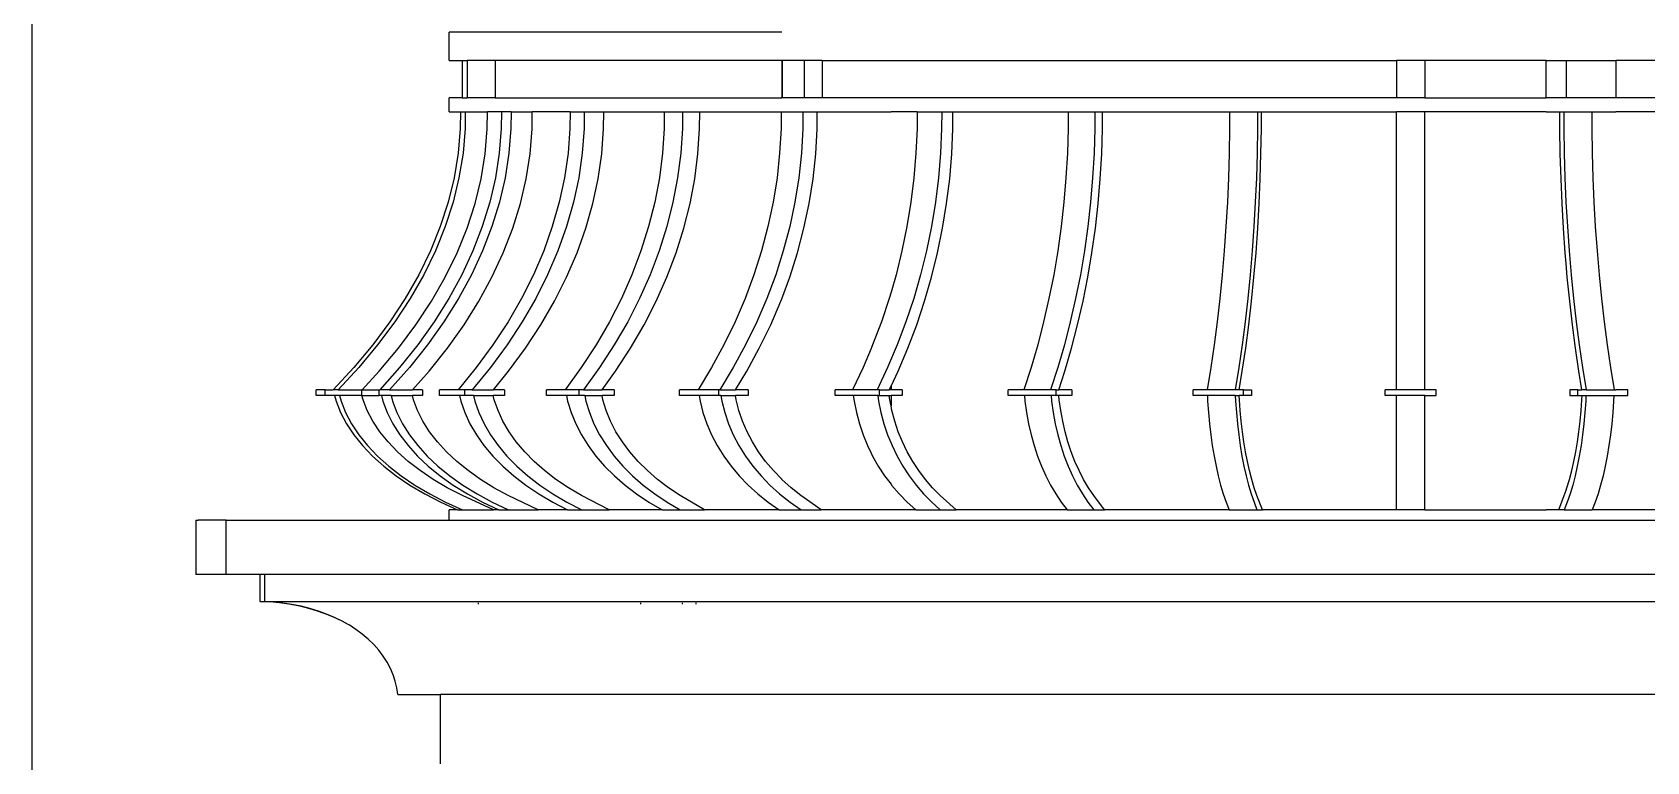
# Model space of a CAD drawing. Header units: inches. Extents: x -343 to 13887, y -13069 to -746.
# Drawn here: x 3205 to 3297.9, y -9133.1 to -9091.1 of the extents above; entities that cross this region are included whole.
import ezdxf

# ---------------------------------------------------------------- set-up
doc = ezdxf.new("R2010")
doc.units = ezdxf.units.IN
doc.header["$LTSCALE"] = 17
doc.header["$MEASUREMENT"] = 0
doc.layers.add('OUTLINE', color=1, linetype='Continuous', lineweight=25)

# ---------------------------------------------------------------- blocks, each defined once
blk = doc.blocks.new('fdfdgfddf')
for p, q in [((-3201.929, -2794.541), (-3201.929, -2792.916)), ((-3182.79, -2792.916), (-3201.929, -2792.916)), ((-3201.929, -2794.541), (-3201.177, -2794.541)), ((-3201.177, -2794.541), (-3201.177, -2796.684)), ((-3201.177, -2794.541), (-3200.894, -2794.541)), ((-3200.894, -2794.541), (-3200.894, -2796.684)), ((-3199.286, -2794.541), (-3200.894, -2794.541)), ((-3199.286, -2794.541), (-3199.286, -2796.684)), ((-3182.79, -2794.541), (-3199.286, -2794.541)), ((-3182.79, -2794.541), (-3182.79, -2796.684)), ((-3182.79, -2794.541), (-3182.755, -2794.541)), ((-3182.755, -2794.541), (-3182.755, -2796.684)), ((-3181.504, -2794.541), (-3182.755, -2794.541)), ((-3181.504, -2794.541), (-3181.504, -2796.684)), ((-3180.455, -2794.541), (-3181.504, -2794.541)), ((-3180.455, -2794.541), (-3180.455, -2796.684)), ((-3180.455, -2794.541), (-3177.643, -2794.541)), ((-3177.643, -2794.541), (-3176.5, -2794.541)), ((-3176.5, -2794.541), (-3147.413, -2794.541)), ((-3147.413, -2794.541), (-3147.413, -2796.684)), ((-3145.781, -2794.541), (-3147.413, -2794.541)), ((-3145.781, -2794.541), (-3145.781, -2796.684)), ((-3138.789, -2794.541), (-3145.781, -2794.541)), ((-3138.789, -2796.684), (-3138.789, -2794.541)), ((-3138.789, -2794.541), (-3137.646, -2794.541)), ((-3137.646, -2794.541), (-3137.646, -2796.684)), ((-3137.646, -2794.541), (-3134.79, -2794.541)), ((-3134.79, -2794.541), (-3134.79, -2796.684)), ((-3131.933, -2794.541), (-3134.79, -2794.541)), ((-3201.929, -2797.496), (-3201.929, -2796.684)), ((-3201.177, -2796.684), (-3201.929, -2796.684)), ((-3201.177, -2796.684), (-3200.894, -2796.684)), ((-3199.286, -2796.684), (-3200.894, -2796.684)), ((-3199.286, -2796.684), (-3182.79, -2796.684)), ((-3182.755, -2796.684), (-3182.79, -2796.684)), ((-3181.504, -2796.684), (-3182.755, -2796.684)), ((-3180.455, -2796.684), (-3181.504, -2796.684)), ((-3177.643, -2796.684), (-3180.455, -2796.684)), ((-3176.5, -2796.684), (-3177.643, -2796.684)), ((-3147.413, -2796.684), (-3176.5, -2796.684)), ((-3145.781, -2796.684), (-3147.413, -2796.684)), ((-3145.781, -2796.684), (-3138.789, -2796.684)), ((-3137.646, -2796.684), (-3138.789, -2796.684)), ((-3134.79, -2796.684), (-3137.646, -2796.684)), ((-3131.933, -2796.684), (-3134.79, -2796.684)), ((-3201.929, -2797.496), (-3201.284, -2797.496)), ((-3201.284, -2797.496), (-3201.292, -2798.455)), ((-3201.284, -2797.496), (-3201.001, -2797.496)), ((-3201.001, -2797.496), (-3201.008, -2798.455)), ((-3201.001, -2797.496), (-3199.724, -2797.496)), ((-3199.732, -2798.467), (-3199.724, -2797.496)), ((-3198.923, -2797.496), (-3199.724, -2797.496)), ((-3198.923, -2797.496), (-3198.93, -2798.455)), ((-3198.365, -2797.496), (-3198.923, -2797.496)), ((-3198.365, -2797.496), (-3198.372, -2798.455)), ((-3198.365, -2797.496), (-3197.147, -2797.496)), ((-3197.154, -2798.467), (-3197.147, -2797.496)), ((-3194.972, -2797.496), (-3197.147, -2797.496)), ((-3194.972, -2797.496), (-3194.978, -2798.455)), ((-3194.972, -2797.496), (-3194.156, -2797.496)), ((-3194.156, -2797.496), (-3194.162, -2798.455)), ((-3194.156, -2797.496), (-3193.033, -2797.496)), ((-3193.04, -2798.467), (-3193.033, -2797.496)), ((-3193.033, -2797.496), (-3189.551, -2797.496)), ((-3189.551, -2797.496), (-3189.556, -2798.455)), ((-3189.551, -2797.496), (-3188.501, -2797.496)), ((-3188.501, -2797.496), (-3188.507, -2798.455)), ((-3188.501, -2797.496), (-3187.508, -2797.496)), ((-3187.514, -2798.467), (-3187.508, -2797.496)), ((-3187.508, -2797.496), (-3182.824, -2797.496)), ((-3182.824, -2797.496), (-3182.829, -2798.455)), ((-3182.824, -2797.496), (-3181.574, -2797.496)), ((-3181.574, -2797.496), (-3181.579, -2798.455)), ((-3181.574, -2797.496), (-3180.741, -2797.496)), ((-3180.746, -2798.467), (-3180.741, -2797.496)), ((-3180.741, -2797.496), (-3180.5, -2797.496)), ((-3180.5, -2797.496), (-3177.643, -2797.496)), ((-3177.643, -2797.496), (-3176.5, -2797.496)), ((-3174.997, -2797.496), (-3176.5, -2797.496)), ((-3174.997, -2797.496), (-3175.001, -2798.455)), ((-3174.997, -2797.496), (-3173.584, -2797.496)), ((-3173.584, -2797.496), (-3173.587, -2798.455)), ((-3173.584, -2797.496), (-3172.936, -2797.496)), ((-3172.939, -2798.467), (-3172.936, -2797.496)), ((-3172.936, -2797.496), (-3166.308, -2797.496)), ((-3166.308, -2797.496), (-3166.31, -2798.455)), ((-3166.308, -2797.496), (-3164.774, -2797.496)), ((-3164.774, -2797.496), (-3164.776, -2798.455)), ((-3164.774, -2797.496), (-3164.33, -2797.496)), ((-3164.333, -2798.467), (-3164.33, -2797.496)), ((-3164.33, -2797.496), (-3157.019, -2797.496)), ((-3157.019, -2797.496), (-3157.02, -2798.455)), ((-3157.019, -2797.496), (-3155.411, -2797.496)), ((-3155.411, -2797.496), (-3155.412, -2798.455)), ((-3155.411, -2797.496), (-3155.186, -2797.496)), ((-3155.187, -2798.467), (-3155.186, -2797.496)), ((-3155.186, -2797.496), (-3147.413, -2797.496)), ((-3147.413, -2813.489), (-3147.413, -2797.496)), ((-3145.781, -2797.496), (-3147.413, -2797.496)), ((-3145.781, -2813.489), (-3145.781, -2797.496)), ((-3138.789, -2797.496), (-3145.781, -2797.496)), ((-3138.789, -2797.496), (-3138.008, -2797.496)), ((-3138.007, -2798.467), (-3138.008, -2797.496)), ((-3138.008, -2797.496), (-3137.783, -2797.496)), ((-3137.783, -2797.496), (-3137.782, -2798.455)), ((-3137.783, -2797.496), (-3136.175, -2797.496)), ((-3136.175, -2797.496), (-3136.174, -2798.455)), ((-3136.175, -2797.496), (-3134.79, -2797.496)), ((-3131.933, -2797.496), (-3134.79, -2797.496)), ((-3201.292, -2798.455), (-3201.414, -2799.874)), ((-3201.008, -2798.455), (-3201.13, -2799.874)), ((-3199.856, -2799.907), (-3199.732, -2798.467)), ((-3198.93, -2798.455), (-3199.046, -2799.874)), ((-3198.372, -2798.455), (-3198.488, -2799.874)), ((-3197.272, -2799.907), (-3197.154, -2798.467)), ((-3194.978, -2798.455), (-3195.086, -2799.874)), ((-3194.162, -2798.455), (-3194.269, -2799.874)), ((-3193.148, -2799.907), (-3193.04, -2798.467)), ((-3189.556, -2798.455), (-3189.651, -2799.874)), ((-3188.507, -2798.455), (-3188.602, -2799.874)), ((-3187.61, -2799.907), (-3187.514, -2798.467)), ((-3182.829, -2798.455), (-3182.909, -2799.874)), ((-3181.579, -2798.455), (-3181.658, -2799.874)), ((-3180.826, -2799.907), (-3180.746, -2798.467)), ((-3175.001, -2798.455), (-3175.063, -2799.874)), ((-3173.587, -2798.455), (-3173.649, -2799.874)), ((-3173.002, -2799.907), (-3172.939, -2798.467)), ((-3166.31, -2798.455), (-3166.352, -2799.874)), ((-3164.776, -2798.455), (-3164.818, -2799.874)), ((-3164.376, -2799.907), (-3164.333, -2798.467)), ((-3157.02, -2798.455), (-3157.041, -2799.874)), ((-3155.412, -2798.455), (-3155.434, -2799.874)), ((-3155.209, -2799.907), (-3155.187, -2798.467)), ((-3137.985, -2799.907), (-3138.007, -2798.467)), ((-3137.782, -2798.455), (-3137.76, -2799.874)), ((-3136.174, -2798.455), (-3136.152, -2799.874)), ((-3201.414, -2799.874), (-3201.647, -2801.29)), ((-3201.13, -2799.874), (-3201.363, -2801.29)), ((-3200.092, -2801.344), (-3199.856, -2799.907)), ((-3199.046, -2799.874), (-3199.269, -2801.29)), ((-3198.488, -2799.874), (-3198.71, -2801.29)), ((-3197.497, -2801.344), (-3197.272, -2799.907)), ((-3195.086, -2799.874), (-3195.29, -2801.29)), ((-3194.269, -2799.874), (-3194.474, -2801.29)), ((-3193.356, -2801.344), (-3193.148, -2799.907)), ((-3189.651, -2799.874), (-3189.832, -2801.29)), ((-3188.602, -2799.874), (-3188.783, -2801.29)), ((-3187.794, -2801.344), (-3187.61, -2799.907)), ((-3182.909, -2799.874), (-3183.061, -2801.29)), ((-3181.658, -2799.874), (-3181.81, -2801.29)), ((-3180.981, -2801.344), (-3180.826, -2799.907)), ((-3175.063, -2799.874), (-3175.181, -2801.29)), ((-3173.649, -2799.874), (-3173.768, -2801.29)), ((-3173.122, -2801.344), (-3173.002, -2799.907)), ((-3166.352, -2799.874), (-3166.433, -2801.29)), ((-3164.818, -2799.874), (-3164.899, -2801.29)), ((-3164.458, -2801.344), (-3164.376, -2799.907)), ((-3157.041, -2799.874), (-3157.083, -2801.29)), ((-3155.434, -2799.874), (-3155.475, -2801.29)), ((-3155.251, -2801.344), (-3155.209, -2799.907)), ((-3137.943, -2801.344), (-3137.985, -2799.907)), ((-3137.76, -2799.874), (-3137.719, -2801.29)), ((-3136.152, -2799.874), (-3136.111, -2801.29)), ((-3201.647, -2801.29), (-3201.99, -2802.7)), ((-3201.363, -2801.29), (-3201.707, -2802.7)), ((-3200.44, -2802.775), (-3200.092, -2801.344)), ((-3199.269, -2801.29), (-3199.596, -2802.7)), ((-3198.71, -2801.29), (-3199.038, -2802.7)), ((-3197.83, -2802.775), (-3197.497, -2801.344)), ((-3195.29, -2801.29), (-3195.592, -2802.7)), ((-3194.474, -2801.29), (-3194.776, -2802.7)), ((-3193.663, -2802.775), (-3193.356, -2801.344)), ((-3189.832, -2801.29), (-3190.1, -2802.7)), ((-3188.783, -2801.29), (-3189.05, -2802.7)), ((-3188.065, -2802.775), (-3187.794, -2801.344)), ((-3183.061, -2801.29), (-3183.285, -2802.7)), ((-3181.81, -2801.29), (-3182.034, -2802.7)), ((-3181.208, -2802.775), (-3180.981, -2801.344)), ((-3175.181, -2801.29), (-3175.356, -2802.7)), ((-3173.768, -2801.29), (-3173.942, -2802.7)), ((-3173.299, -2802.775), (-3173.122, -2801.344)), ((-3166.433, -2801.29), (-3166.553, -2802.7)), ((-3164.899, -2801.29), (-3165.019, -2802.7)), ((-3164.579, -2802.775), (-3164.458, -2801.344)), ((-3157.083, -2801.29), (-3157.143, -2802.7)), ((-3155.475, -2801.29), (-3155.535, -2802.7)), ((-3155.312, -2802.775), (-3155.251, -2801.344)), ((-3137.882, -2802.775), (-3137.943, -2801.344)), ((-3137.719, -2801.29), (-3137.658, -2802.7)), ((-3136.111, -2801.29), (-3136.051, -2802.7)), ((-3201.99, -2802.7), (-3202.443, -2804.102)), ((-3201.707, -2802.7), (-3202.16, -2804.102)), ((-3200.9, -2804.197), (-3200.44, -2802.775)), ((-3199.596, -2802.7), (-3200.029, -2804.102)), ((-3199.038, -2802.7), (-3199.471, -2804.102)), ((-3198.269, -2804.197), (-3197.83, -2802.775)), ((-3195.592, -2802.7), (-3195.991, -2804.102)), ((-3194.776, -2802.7), (-3195.175, -2804.102)), ((-3194.067, -2804.197), (-3193.663, -2802.775)), ((-3190.1, -2802.7), (-3190.452, -2804.102)), ((-3189.05, -2802.7), (-3189.403, -2804.102)), ((-3188.423, -2804.197), (-3188.065, -2802.775)), ((-3183.285, -2802.7), (-3183.581, -2804.102)), ((-3182.034, -2802.7), (-3182.33, -2804.102)), ((-3181.508, -2804.197), (-3181.208, -2802.775)), ((-3175.356, -2802.7), (-3175.586, -2804.102)), ((-3173.942, -2802.7), (-3174.172, -2804.102)), ((-3173.533, -2804.197), (-3173.299, -2802.775)), ((-3166.553, -2802.7), (-3166.71, -2804.102)), ((-3165.019, -2802.7), (-3165.176, -2804.102)), ((-3164.739, -2804.197), (-3164.579, -2802.775)), ((-3157.143, -2802.7), (-3157.223, -2804.102)), ((-3155.535, -2802.7), (-3155.615, -2804.102)), ((-3155.393, -2804.197), (-3155.312, -2802.775)), ((-3137.801, -2804.197), (-3137.882, -2802.775)), ((-3137.658, -2802.7), (-3137.579, -2804.102)), ((-3136.051, -2802.7), (-3135.971, -2804.102)), ((-3202.443, -2804.102), (-3203.006, -2805.493)), ((-3202.16, -2804.102), (-3202.723, -2805.493)), ((-3201.471, -2805.609), (-3200.9, -2804.197)), ((-3200.029, -2804.102), (-3200.566, -2805.493)), ((-3199.471, -2804.102), (-3200.008, -2805.493)), ((-3198.813, -2805.609), (-3198.269, -2804.197)), ((-3195.991, -2804.102), (-3196.486, -2805.493)), ((-3195.175, -2804.102), (-3195.67, -2805.493)), ((-3194.569, -2805.609), (-3194.067, -2804.197)), ((-3190.452, -2804.102), (-3190.89, -2805.493)), ((-3189.403, -2804.102), (-3189.841, -2805.493)), ((-3188.867, -2805.609), (-3188.423, -2804.197)), ((-3183.581, -2804.102), (-3183.948, -2805.493)), ((-3182.33, -2804.102), (-3182.698, -2805.493)), ((-3181.881, -2805.609), (-3181.508, -2804.197)), ((-3175.586, -2804.102), (-3175.872, -2805.493)), ((-3174.172, -2804.102), (-3174.458, -2805.493)), ((-3173.822, -2805.609), (-3173.533, -2804.197)), ((-3166.71, -2804.102), (-3166.905, -2805.493)), ((-3165.176, -2804.102), (-3165.371, -2805.493)), ((-3164.937, -2805.609), (-3164.739, -2804.197)), ((-3157.223, -2804.102), (-3157.322, -2805.493)), ((-3155.615, -2804.102), (-3155.715, -2805.493)), ((-3155.494, -2805.609), (-3155.393, -2804.197)), ((-3137.7, -2805.609), (-3137.801, -2804.197)), ((-3137.579, -2804.102), (-3137.479, -2805.493)), ((-3135.971, -2804.102), (-3135.872, -2805.493)), ((-3203.006, -2805.493), (-3203.677, -2806.872)), ((-3202.723, -2805.493), (-3203.394, -2806.872)), ((-3202.152, -2807.007), (-3201.471, -2805.609)), ((-3200.566, -2805.493), (-3201.206, -2806.872)), ((-3200.008, -2805.493), (-3200.648, -2806.872)), ((-3199.463, -2807.007), (-3198.813, -2805.609)), ((-3196.486, -2805.493), (-3197.076, -2806.872)), ((-3195.67, -2805.493), (-3196.26, -2806.872)), ((-3195.168, -2807.007), (-3194.569, -2805.609)), ((-3190.89, -2805.493), (-3191.412, -2806.872)), ((-3189.841, -2805.493), (-3190.362, -2806.872)), ((-3189.397, -2807.007), (-3188.867, -2805.609)), ((-3183.948, -2805.493), (-3184.386, -2806.872)), ((-3182.698, -2805.493), (-3183.136, -2806.872)), ((-3182.325, -2807.007), (-3181.881, -2805.609)), ((-3175.872, -2805.493), (-3176.212, -2806.872)), ((-3174.458, -2805.493), (-3174.798, -2806.872)), ((-3174.168, -2807.007), (-3173.822, -2805.609)), ((-3166.905, -2805.493), (-3167.138, -2806.872)), ((-3165.371, -2805.493), (-3165.604, -2806.872)), ((-3165.173, -2807.007), (-3164.937, -2805.609)), ((-3157.322, -2805.493), (-3157.441, -2806.872)), ((-3155.715, -2805.493), (-3155.833, -2806.872)), ((-3155.614, -2807.007), (-3155.494, -2805.609)), ((-3137.646, -2806.232), (-3137.7, -2805.609)), ((-3137.479, -2805.493), (-3137.361, -2806.872)), ((-3135.872, -2805.493), (-3135.753, -2806.872)), ((-3137.58, -2807.007), (-3137.646, -2806.232)), ((-3203.677, -2806.872), (-3204.455, -2808.235)), ((-3203.394, -2806.872), (-3204.172, -2808.235)), ((-3202.941, -2808.39), (-3202.152, -2807.007)), ((-3201.206, -2806.872), (-3201.948, -2808.235)), ((-3200.648, -2806.872), (-3201.39, -2808.235)), ((-3200.216, -2808.39), (-3199.463, -2807.007)), ((-3197.076, -2806.872), (-3197.76, -2808.235)), ((-3196.26, -2806.872), (-3196.944, -2808.235)), ((-3195.862, -2808.39), (-3195.168, -2807.007)), ((-3191.412, -2806.872), (-3192.017, -2808.235)), ((-3190.362, -2806.872), (-3190.968, -2808.235)), ((-3190.011, -2808.39), (-3189.397, -2807.007)), ((-3184.386, -2806.872), (-3184.894, -2808.235)), ((-3183.136, -2806.872), (-3183.643, -2808.235)), ((-3182.79, -2808.254), (-3182.325, -2807.007)), ((-3176.212, -2806.872), (-3176.5, -2807.867)), ((-3174.798, -2806.872), (-3175.193, -2808.235)), ((-3174.569, -2808.39), (-3174.168, -2807.007)), ((-3167.138, -2806.872), (-3167.409, -2808.235)), ((-3165.604, -2806.872), (-3165.875, -2808.235)), ((-3165.447, -2808.39), (-3165.173, -2807.007)), ((-3157.441, -2806.872), (-3157.578, -2808.235)), ((-3155.833, -2806.872), (-3155.97, -2808.235)), ((-3155.753, -2808.39), (-3155.614, -2807.007)), ((-3137.441, -2808.39), (-3137.58, -2807.007)), ((-3137.361, -2806.872), (-3137.224, -2808.235)), ((-3135.753, -2806.872), (-3135.616, -2808.235)), ((-3204.455, -2808.235), (-3205.339, -2809.581)), ((-3204.172, -2808.235), (-3205.056, -2809.581)), ((-3203.838, -2809.756), (-3202.941, -2808.39)), ((-3201.948, -2808.235), (-3202.792, -2809.581)), ((-3201.39, -2808.235), (-3202.234, -2809.581)), ((-3201.072, -2809.756), (-3200.216, -2808.39)), ((-3197.76, -2808.235), (-3198.537, -2809.581)), ((-3196.944, -2808.235), (-3197.721, -2809.581)), ((-3196.651, -2809.756), (-3195.862, -2808.39)), ((-3192.017, -2808.235), (-3192.705, -2809.581)), ((-3190.968, -2808.235), (-3191.655, -2809.581)), ((-3190.708, -2809.756), (-3190.011, -2808.39)), ((-3184.894, -2808.235), (-3185.471, -2809.581)), ((-3183.643, -2808.235), (-3184.22, -2809.581)), ((-3183.426, -2809.756), (-3182.84, -2808.39)), ((-3182.84, -2808.39), (-3182.79, -2808.254)), ((-3176.607, -2808.235), (-3177.056, -2809.581)), ((-3176.5, -2807.867), (-3176.607, -2808.235)), ((-3175.193, -2808.235), (-3175.642, -2809.581)), ((-3175.024, -2809.756), (-3174.569, -2808.39)), ((-3167.409, -2808.235), (-3167.716, -2809.581)), ((-3165.875, -2808.235), (-3166.182, -2809.581)), ((-3165.759, -2809.756), (-3165.447, -2808.39)), ((-3157.578, -2808.235), (-3157.734, -2809.581)), ((-3155.97, -2808.235), (-3156.126, -2809.581)), ((-3155.911, -2809.756), (-3155.753, -2808.39)), ((-3137.283, -2809.756), (-3137.441, -2808.39)), ((-3137.224, -2808.235), (-3137.068, -2809.581)), ((-3135.616, -2808.235), (-3135.46, -2809.581)), ((-3205.339, -2809.581), (-3206.328, -2810.907)), ((-3205.056, -2809.581), (-3206.044, -2810.907)), ((-3204.841, -2811.101), (-3203.838, -2809.756)), ((-3202.792, -2809.581), (-3203.735, -2810.907)), ((-3202.234, -2809.581), (-3203.177, -2810.907)), ((-3202.029, -2811.101), (-3201.072, -2809.756)), ((-3198.537, -2809.581), (-3199.407, -2810.907)), ((-3197.721, -2809.581), (-3198.591, -2810.907)), ((-3197.533, -2811.101), (-3196.651, -2809.756)), ((-3192.705, -2809.581), (-3193.474, -2810.907)), ((-3191.655, -2809.581), (-3192.424, -2810.907)), ((-3191.489, -2811.101), (-3190.708, -2809.756)), ((-3185.471, -2809.581), (-3186.116, -2810.907)), ((-3184.22, -2809.581), (-3184.866, -2810.907)), ((-3184.08, -2811.101), (-3183.426, -2809.756)), ((-3177.056, -2809.581), (-3177.558, -2810.907)), ((-3175.642, -2809.581), (-3176.144, -2810.907)), ((-3175.533, -2811.101), (-3175.024, -2809.756)), ((-3167.716, -2809.581), (-3168.059, -2810.907)), ((-3166.182, -2809.581), (-3166.525, -2810.907)), ((-3166.107, -2811.101), (-3165.759, -2809.756)), ((-3157.734, -2809.581), (-3157.908, -2810.907)), ((-3156.126, -2809.581), (-3156.3, -2810.907)), ((-3156.088, -2811.101), (-3155.911, -2809.756)), ((-3137.106, -2811.101), (-3137.283, -2809.756)), ((-3137.068, -2809.581), (-3136.894, -2810.907)), ((-3135.46, -2809.581), (-3135.286, -2810.907)), ((-3206.328, -2810.907), (-3207.419, -2812.212)), ((-3206.044, -2810.907), (-3207.136, -2812.212)), ((-3205.949, -2812.425), (-3204.841, -2811.101)), ((-3203.735, -2810.907), (-3204.777, -2812.212)), ((-3203.177, -2810.907), (-3204.219, -2812.212)), ((-3203.086, -2812.425), (-3202.029, -2811.101)), ((-3199.407, -2810.907), (-3200.367, -2812.212)), ((-3198.591, -2810.907), (-3199.55, -2812.212)), ((-3198.506, -2812.425), (-3197.533, -2811.101)), ((-3193.474, -2810.907), (-3194.323, -2812.212)), ((-3192.424, -2810.907), (-3193.273, -2812.212)), ((-3192.35, -2812.425), (-3191.489, -2811.101)), ((-3186.116, -2810.907), (-3186.829, -2812.212)), ((-3184.866, -2810.907), (-3185.578, -2812.212)), ((-3184.803, -2812.425), (-3184.08, -2811.101)), ((-3177.643, -2811.108), (-3178.112, -2812.212)), ((-3177.558, -2810.907), (-3177.643, -2811.108)), ((-3176.144, -2810.907), (-3176.698, -2812.212)), ((-3176.096, -2812.425), (-3175.533, -2811.101)), ((-3168.059, -2810.907), (-3168.438, -2812.212)), ((-3166.525, -2810.907), (-3166.904, -2812.212)), ((-3166.492, -2812.425), (-3166.107, -2811.101)), ((-3157.908, -2810.907), (-3158.1, -2812.212)), ((-3156.3, -2810.907), (-3156.493, -2812.212)), ((-3156.283, -2812.425), (-3156.088, -2811.101)), ((-3136.91, -2812.425), (-3137.106, -2811.101)), ((-3136.894, -2810.907), (-3136.701, -2812.212)), ((-3135.286, -2810.907), (-3135.094, -2812.212)), ((-3207.419, -2812.212), (-3208.608, -2813.489)), ((-3207.136, -2812.212), (-3208.325, -2813.489)), ((-3204.777, -2812.212), (-3205.911, -2813.489)), ((-3204.219, -2812.212), (-3205.353, -2813.489)), ((-3200.367, -2812.212), (-3201.412, -2813.489)), ((-3199.55, -2812.212), (-3200.596, -2813.489)), ((-3194.323, -2812.212), (-3195.248, -2813.489)), ((-3193.273, -2812.212), (-3194.198, -2813.489)), ((-3186.829, -2812.212), (-3187.605, -2813.489)), ((-3185.578, -2812.212), (-3186.354, -2813.489)), ((-3178.112, -2812.212), (-3178.716, -2813.489)), ((-3176.698, -2812.212), (-3177.302, -2813.489)), ((-3168.438, -2812.212), (-3168.851, -2813.489)), ((-3166.904, -2812.212), (-3167.317, -2813.489)), ((-3158.1, -2812.212), (-3158.31, -2813.489)), ((-3156.493, -2812.212), (-3156.702, -2813.489)), ((-3136.701, -2812.212), (-3136.492, -2813.489)), ((-3135.094, -2812.212), (-3134.884, -2813.489)), ((-3206.939, -2813.489), (-3205.949, -2812.425)), ((-3204.031, -2813.489), (-3203.086, -2812.425)), ((-3199.378, -2813.489), (-3198.506, -2812.425)), ((-3193.121, -2813.489), (-3192.35, -2812.425)), ((-3185.45, -2813.489), (-3184.803, -2812.425)), ((-3176.5, -2813.281), (-3176.096, -2812.425)), ((-3166.836, -2813.489), (-3166.492, -2812.425)), ((-3156.458, -2813.489), (-3156.283, -2812.425)), ((-3136.736, -2813.489), (-3136.91, -2812.425)), ((-3209.07, -2813.489), (-3209.58, -2813.489)), ((-3209.58, -2813.821), (-3209.58, -2813.489)), ((-3209.07, -2813.821), (-3209.58, -2813.821)), ((-3209.07, -2813.821), (-3209.07, -2813.489)), ((-3209.07, -2813.489), (-3208.608, -2813.489)), ((-3208.521, -2813.821), (-3209.07, -2813.821)), ((-3208.325, -2813.489), (-3208.608, -2813.489)), ((-3208.521, -2813.821), (-3208.433, -2814.152)), ((-3208.237, -2813.821), (-3208.521, -2813.821)), ((-3208.433, -2814.152), (-3208.175, -2814.808)), ((-3208.325, -2813.489), (-3206.954, -2813.489)), ((-3208.237, -2813.821), (-3208.149, -2814.152)), ((-3206.954, -2813.821), (-3208.237, -2813.821)), ((-3208.149, -2814.152), (-3207.891, -2814.808)), ((-3206.954, -2813.821), (-3206.954, -2813.489)), ((-3206.939, -2813.489), (-3206.954, -2813.489)), ((-3206.951, -2813.821), (-3206.954, -2813.821)), ((-3206.886, -2814.066), (-3206.951, -2813.821)), ((-3206.951, -2813.821), (-3205.949, -2813.821)), ((-3206.939, -2813.489), (-3205.949, -2813.489)), ((-3206.641, -2814.69), (-3206.886, -2814.066)), ((-3205.949, -2813.821), (-3205.949, -2813.489)), ((-3205.949, -2813.489), (-3205.911, -2813.489)), ((-3205.828, -2813.821), (-3205.949, -2813.821)), ((-3205.353, -2813.489), (-3205.911, -2813.489)), ((-3205.828, -2813.821), (-3205.744, -2814.152)), ((-3205.269, -2813.821), (-3205.828, -2813.821)), ((-3205.744, -2814.152), (-3205.498, -2814.808)), ((-3205.353, -2813.489), (-3204.031, -2813.489)), ((-3205.269, -2813.821), (-3205.186, -2814.152)), ((-3205.269, -2813.821), (-3204.042, -2813.821)), ((-3205.186, -2814.152), (-3204.939, -2814.808)), ((-3203.98, -2814.066), (-3204.042, -2813.821)), ((-3203.47, -2813.821), (-3204.042, -2813.821)), ((-3203.47, -2813.489), (-3204.031, -2813.489)), ((-3203.746, -2814.69), (-3203.98, -2814.066)), ((-3203.47, -2813.489), (-3203.47, -2813.821)), ((-3202.493, -2813.821), (-3202.493, -2813.489)), ((-3201.412, -2813.489), (-3202.493, -2813.489)), ((-3201.335, -2813.821), (-3202.493, -2813.821)), ((-3201.024, -2813.489), (-3201.412, -2813.489)), ((-3201.335, -2813.821), (-3201.258, -2814.152)), ((-3201.024, -2813.821), (-3201.335, -2813.821)), ((-3201.258, -2814.152), (-3201.031, -2814.808)), ((-3201.024, -2813.821), (-3201.024, -2813.489)), ((-3200.596, -2813.489), (-3201.024, -2813.489)), ((-3200.519, -2813.821), (-3201.024, -2813.821)), ((-3200.596, -2813.489), (-3199.378, -2813.489)), ((-3200.519, -2813.821), (-3200.442, -2814.152)), ((-3200.519, -2813.821), (-3199.388, -2813.821)), ((-3200.442, -2814.152), (-3200.215, -2814.808)), ((-3199.331, -2814.066), (-3199.388, -2813.821)), ((-3198.74, -2813.821), (-3199.388, -2813.821)), ((-3198.74, -2813.489), (-3199.378, -2813.489)), ((-3199.115, -2814.69), (-3199.331, -2814.066)), ((-3198.74, -2813.489), (-3198.74, -2813.821)), ((-3196.335, -2813.821), (-3196.335, -2813.489)), ((-3195.248, -2813.489), (-3196.335, -2813.489)), ((-3195.179, -2813.821), (-3196.335, -2813.821)), ((-3194.446, -2813.489), (-3195.248, -2813.489)), ((-3195.179, -2813.821), (-3195.111, -2814.152)), ((-3194.446, -2813.821), (-3195.179, -2813.821)), ((-3195.111, -2814.152), (-3194.91, -2814.808)), ((-3194.446, -2813.821), (-3194.446, -2813.489)), ((-3194.198, -2813.489), (-3194.446, -2813.489)), ((-3194.13, -2813.821), (-3194.446, -2813.821)), ((-3194.198, -2813.489), (-3193.121, -2813.489)), ((-3194.13, -2813.821), (-3194.062, -2814.152)), ((-3194.13, -2813.821), (-3193.13, -2813.821)), ((-3194.062, -2814.152), (-3193.861, -2814.808)), ((-3193.079, -2814.066), (-3193.13, -2813.821)), ((-3192.426, -2813.821), (-3193.13, -2813.821)), ((-3192.426, -2813.489), (-3193.121, -2813.489)), ((-3192.888, -2814.69), (-3193.079, -2814.066)), ((-3192.426, -2813.489), (-3192.426, -2813.821)), ((-3188.665, -2813.821), (-3188.665, -2813.489)), ((-3187.605, -2813.489), (-3188.665, -2813.489)), ((-3187.547, -2813.821), (-3188.665, -2813.821)), ((-3186.414, -2813.489), (-3187.605, -2813.489)), ((-3187.547, -2813.821), (-3187.49, -2814.152)), ((-3186.414, -2813.821), (-3187.547, -2813.821)), ((-3187.49, -2814.152), (-3187.322, -2814.808)), ((-3186.414, -2813.821), (-3186.414, -2813.489)), ((-3186.354, -2813.489), (-3186.414, -2813.489)), ((-3186.297, -2813.821), (-3186.414, -2813.821)), ((-3186.354, -2813.489), (-3185.45, -2813.489)), ((-3186.297, -2813.821), (-3186.24, -2814.152)), ((-3186.297, -2813.821), (-3185.458, -2813.821)), ((-3186.24, -2814.152), (-3186.071, -2814.808)), ((-3185.415, -2814.066), (-3185.458, -2813.821)), ((-3184.719, -2813.821), (-3185.458, -2813.821)), ((-3184.719, -2813.489), (-3185.45, -2813.489)), ((-3185.255, -2814.69), (-3185.415, -2814.066)), ((-3184.719, -2813.489), (-3184.719, -2813.821)), ((-3179.717, -2813.821), (-3179.717, -2813.489)), ((-3178.716, -2813.489), (-3179.717, -2813.489)), ((-3178.671, -2813.821), (-3179.717, -2813.821)), ((-3177.302, -2813.489), (-3178.716, -2813.489)), ((-3178.671, -2813.821), (-3178.627, -2814.152)), ((-3177.258, -2813.821), (-3178.671, -2813.821)), ((-3178.627, -2814.152), (-3178.496, -2814.808)), ((-3177.172, -2813.489), (-3177.302, -2813.489)), ((-3177.258, -2813.821), (-3177.213, -2814.152)), ((-3177.258, -2813.821), (-3177.172, -2813.821)), ((-3177.213, -2814.152), (-3177.082, -2814.808)), ((-3177.172, -2813.821), (-3177.172, -2813.489)), ((-3177.172, -2813.489), (-3176.599, -2813.489)), ((-3177.172, -2813.821), (-3176.605, -2813.821)), ((-3176.572, -2814.066), (-3176.605, -2813.821)), ((-3176.605, -2813.821), (-3176.5, -2813.821)), ((-3176.599, -2813.489), (-3176.5, -2813.281)), ((-3176.5, -2813.489), (-3176.599, -2813.489)), ((-3176.5, -2814.423), (-3176.572, -2814.066)), ((-3176.5, -2813.281), (-3176.5, -2813.489)), ((-3175.854, -2813.489), (-3176.5, -2813.489)), ((-3176.5, -2813.821), (-3176.5, -2814.423)), ((-3175.854, -2813.821), (-3176.5, -2813.821)), ((-3175.854, -2813.489), (-3175.854, -2813.821)), ((-3169.763, -2813.821), (-3169.763, -2813.489)), ((-3168.851, -2813.489), (-3169.763, -2813.489)), ((-3168.821, -2813.821), (-3169.763, -2813.821)), ((-3167.317, -2813.489), (-3168.851, -2813.489)), ((-3168.821, -2813.821), (-3168.79, -2814.152)), ((-3167.287, -2813.821), (-3168.821, -2813.821)), ((-3168.79, -2814.152), (-3168.7, -2814.808)), ((-3167.001, -2813.489), (-3167.317, -2813.489)), ((-3167.287, -2813.821), (-3167.256, -2814.152)), ((-3167.001, -2813.821), (-3167.287, -2813.821)), ((-3167.256, -2814.152), (-3167.166, -2814.808)), ((-3167.001, -2813.821), (-3167.001, -2813.489)), ((-3167.001, -2813.489), (-3166.836, -2813.489)), ((-3166.84, -2813.821), (-3167.001, -2813.821)), ((-3166.817, -2814.066), (-3166.84, -2813.821)), ((-3166.099, -2813.821), (-3166.84, -2813.821)), ((-3166.099, -2813.489), (-3166.836, -2813.489)), ((-3166.732, -2814.69), (-3166.817, -2814.066)), ((-3166.099, -2813.489), (-3166.099, -2813.821)), ((-3159.104, -2813.821), (-3159.104, -2813.489)), ((-3158.31, -2813.489), (-3159.104, -2813.489)), ((-3158.295, -2813.821), (-3159.104, -2813.821)), ((-3156.702, -2813.489), (-3158.31, -2813.489)), ((-3158.295, -2813.821), (-3158.279, -2814.152)), ((-3156.687, -2813.821), (-3158.295, -2813.821)), ((-3158.279, -2814.152), (-3158.234, -2814.808)), ((-3156.458, -2813.489), (-3156.702, -2813.489)), ((-3156.687, -2813.821), (-3156.671, -2814.152)), ((-3156.687, -2813.821), (-3156.46, -2813.821)), ((-3156.671, -2814.152), (-3156.626, -2814.808)), ((-3156.449, -2814.066), (-3156.46, -2813.821)), ((-3156.211, -2813.821), (-3156.46, -2813.821)), ((-3156.211, -2813.489), (-3156.458, -2813.489)), ((-3156.405, -2814.69), (-3156.449, -2814.066)), ((-3156.211, -2813.489), (-3155.753, -2813.489)), ((-3156.211, -2813.821), (-3156.211, -2813.489)), ((-3155.753, -2813.821), (-3156.211, -2813.821)), ((-3155.753, -2813.489), (-3155.753, -2813.821)), ((-3147.413, -2813.489), (-3148.066, -2813.489)), ((-3148.066, -2813.821), (-3148.066, -2813.489)), ((-3147.413, -2813.821), (-3148.066, -2813.821)), ((-3145.781, -2813.489), (-3147.413, -2813.489)), ((-3145.781, -2813.821), (-3147.413, -2813.821)), ((-3147.413, -2820.395), (-3147.413, -2813.821)), ((-3145.128, -2813.489), (-3145.781, -2813.489)), ((-3145.781, -2813.821), (-3145.128, -2813.821)), ((-3145.781, -2820.395), (-3145.781, -2813.821)), ((-3145.128, -2813.821), (-3145.128, -2813.489)), ((-3137.441, -2813.489), (-3137.441, -2813.821)), ((-3136.983, -2813.489), (-3137.441, -2813.489)), ((-3137.441, -2813.821), (-3136.983, -2813.821)), ((-3136.983, -2813.821), (-3136.983, -2813.489)), ((-3136.983, -2813.489), (-3136.736, -2813.489)), ((-3136.983, -2813.821), (-3136.734, -2813.821)), ((-3136.788, -2814.69), (-3136.745, -2814.066)), ((-3136.745, -2814.066), (-3136.734, -2813.821)), ((-3136.492, -2813.489), (-3136.736, -2813.489)), ((-3136.734, -2813.821), (-3136.507, -2813.821)), ((-3136.522, -2814.152), (-3136.568, -2814.808)), ((-3136.507, -2813.821), (-3136.522, -2814.152)), ((-3136.507, -2813.821), (-3134.899, -2813.821)), ((-3136.492, -2813.489), (-3134.884, -2813.489)), ((-3134.915, -2814.152), (-3134.96, -2814.808)), ((-3134.899, -2813.821), (-3134.915, -2814.152)), ((-3134.899, -2813.821), (-3134.79, -2813.821)), ((-3134.884, -2813.489), (-3134.79, -2813.489)), ((-3134.09, -2813.489), (-3134.79, -2813.489)), ((-3134.79, -2813.821), (-3134.09, -2813.821)), ((-3134.09, -2813.821), (-3134.09, -2813.489)), ((-3208.175, -2814.808), (-3207.835, -2815.454)), ((-3207.891, -2814.808), (-3207.551, -2815.454)), ((-3206.318, -2815.304), (-3206.641, -2814.69)), ((-3205.498, -2814.808), (-3205.173, -2815.454)), ((-3204.939, -2814.808), (-3204.615, -2815.454)), ((-3203.438, -2815.304), (-3203.746, -2814.69)), ((-3201.031, -2814.808), (-3200.732, -2815.454)), ((-3200.215, -2814.808), (-3199.916, -2815.454)), ((-3198.831, -2815.304), (-3199.115, -2814.69)), ((-3194.91, -2814.808), (-3194.646, -2815.454)), ((-3193.861, -2814.808), (-3193.597, -2815.454)), ((-3192.637, -2815.304), (-3192.888, -2814.69)), ((-3187.322, -2814.808), (-3187.1, -2815.454)), ((-3186.071, -2814.808), (-3185.849, -2815.454)), ((-3185.044, -2815.304), (-3185.255, -2814.69)), ((-3178.496, -2814.808), (-3178.323, -2815.454)), ((-3177.082, -2814.808), (-3176.909, -2815.454)), ((-3176.447, -2814.69), (-3176.5, -2814.423)), ((-3176.283, -2815.304), (-3176.447, -2814.69)), ((-3168.7, -2814.808), (-3168.582, -2815.454)), ((-3167.166, -2814.808), (-3167.048, -2815.454)), ((-3166.62, -2815.304), (-3166.732, -2814.69)), ((-3158.234, -2814.808), (-3158.174, -2815.454)), ((-3156.626, -2814.808), (-3156.566, -2815.454)), ((-3156.349, -2815.304), (-3156.405, -2814.69)), ((-3136.845, -2815.304), (-3136.788, -2814.69)), ((-3136.568, -2814.808), (-3136.628, -2815.454)), ((-3134.96, -2814.808), (-3135.02, -2815.454)), ((-3207.835, -2815.454), (-3207.415, -2816.088)), ((-3207.551, -2815.454), (-3207.131, -2816.088)), ((-3205.919, -2815.906), (-3206.318, -2815.304)), ((-3205.445, -2816.493), (-3205.919, -2815.906)), ((-3205.173, -2815.454), (-3204.773, -2816.088)), ((-3204.615, -2815.454), (-3204.214, -2816.088)), ((-3203.057, -2815.906), (-3203.438, -2815.304)), ((-3202.605, -2816.493), (-3203.057, -2815.906)), ((-3200.732, -2815.454), (-3200.363, -2816.088)), ((-3199.916, -2815.454), (-3199.547, -2816.088)), ((-3198.48, -2815.906), (-3198.831, -2815.304)), ((-3198.064, -2816.493), (-3198.48, -2815.906)), ((-3194.646, -2815.454), (-3194.319, -2816.088)), ((-3193.597, -2815.454), (-3193.27, -2816.088)), ((-3192.327, -2815.906), (-3192.637, -2815.304)), ((-3191.958, -2816.493), (-3192.327, -2815.906)), ((-3187.1, -2815.454), (-3186.826, -2816.088)), ((-3185.849, -2815.454), (-3185.575, -2816.088)), ((-3184.784, -2815.906), (-3185.044, -2815.304)), ((-3184.475, -2816.493), (-3184.784, -2815.906)), ((-3178.323, -2815.454), (-3178.11, -2816.088)), ((-3176.909, -2815.454), (-3176.696, -2816.088)), ((-3176.081, -2815.906), (-3176.283, -2815.304)), ((-3175.84, -2816.493), (-3176.081, -2815.906)), ((-3168.582, -2815.454), (-3168.437, -2816.088)), ((-3167.048, -2815.454), (-3166.903, -2816.088)), ((-3166.481, -2815.906), (-3166.62, -2815.304)), ((-3166.317, -2816.493), (-3166.481, -2815.906)), ((-3158.174, -2815.454), (-3158.1, -2816.088)), ((-3156.566, -2815.454), (-3156.492, -2816.088)), ((-3156.278, -2815.906), (-3156.349, -2815.304)), ((-3156.195, -2816.493), (-3156.278, -2815.906)), ((-3136.999, -2816.493), (-3136.916, -2815.906)), ((-3136.916, -2815.906), (-3136.845, -2815.304)), ((-3136.628, -2815.454), (-3136.702, -2816.088)), ((-3135.02, -2815.454), (-3135.094, -2816.088)), ((-3207.415, -2816.088), (-3206.916, -2816.706)), ((-3207.131, -2816.088), (-3206.633, -2816.706)), ((-3206.916, -2816.706), (-3206.341, -2817.306)), ((-3206.633, -2816.706), (-3206.058, -2817.306)), ((-3204.899, -2817.063), (-3205.445, -2816.493)), ((-3204.773, -2816.088), (-3204.297, -2816.706)), ((-3204.297, -2816.706), (-3203.748, -2817.306)), ((-3204.214, -2816.088), (-3203.739, -2816.706)), ((-3203.739, -2816.706), (-3203.19, -2817.306)), ((-3202.084, -2817.063), (-3202.605, -2816.493)), ((-3200.363, -2816.088), (-3199.924, -2816.706)), ((-3199.924, -2816.706), (-3199.419, -2817.306)), ((-3199.547, -2816.088), (-3199.108, -2816.706)), ((-3199.108, -2816.706), (-3198.603, -2817.306)), ((-3197.583, -2817.063), (-3198.064, -2816.493)), ((-3194.319, -2816.088), (-3193.931, -2816.706)), ((-3193.931, -2816.706), (-3193.484, -2817.306)), ((-3193.27, -2816.088), (-3192.882, -2816.706)), ((-3192.882, -2816.706), (-3192.435, -2817.306)), ((-3191.533, -2817.063), (-3191.958, -2816.493)), ((-3186.826, -2816.088), (-3186.5, -2816.706)), ((-3186.5, -2816.706), (-3186.125, -2817.306)), ((-3185.575, -2816.088), (-3185.25, -2816.706)), ((-3185.25, -2816.706), (-3184.875, -2817.306)), ((-3184.118, -2817.063), (-3184.475, -2816.493)), ((-3178.11, -2816.088), (-3177.857, -2816.706)), ((-3177.857, -2816.706), (-3177.643, -2817.145)), ((-3176.696, -2816.088), (-3176.443, -2816.706)), ((-3176.443, -2816.706), (-3176.151, -2817.306)), ((-3175.563, -2817.063), (-3175.84, -2816.493)), ((-3168.437, -2816.088), (-3168.263, -2816.706)), ((-3168.263, -2816.706), (-3168.064, -2817.306)), ((-3166.903, -2816.088), (-3166.729, -2816.706)), ((-3166.729, -2816.706), (-3166.53, -2817.306)), ((-3166.127, -2817.063), (-3166.317, -2816.493)), ((-3158.1, -2816.088), (-3158.012, -2816.706)), ((-3158.012, -2816.706), (-3157.91, -2817.306)), ((-3156.492, -2816.088), (-3156.404, -2816.706)), ((-3156.404, -2816.706), (-3156.303, -2817.306)), ((-3156.098, -2817.063), (-3156.195, -2816.493)), ((-3137.096, -2817.063), (-3136.999, -2816.493)), ((-3136.79, -2816.706), (-3136.891, -2817.306)), ((-3136.702, -2816.088), (-3136.79, -2816.706)), ((-3135.182, -2816.706), (-3135.284, -2817.306)), ((-3135.094, -2816.088), (-3135.182, -2816.706)), ((-3206.341, -2817.306), (-3205.693, -2817.885)), ((-3206.058, -2817.306), (-3205.409, -2817.885)), ((-3204.282, -2817.614), (-3204.899, -2817.063)), ((-3203.598, -2818.143), (-3204.282, -2817.614)), ((-3203.748, -2817.306), (-3203.129, -2817.885)), ((-3203.19, -2817.306), (-3202.571, -2817.885)), ((-3201.496, -2817.614), (-3202.084, -2817.063)), ((-3200.843, -2818.143), (-3201.496, -2817.614)), ((-3199.419, -2817.306), (-3198.848, -2817.885)), ((-3198.603, -2817.306), (-3198.032, -2817.885)), ((-3197.041, -2817.614), (-3197.583, -2817.063)), ((-3196.439, -2818.143), (-3197.041, -2817.614)), ((-3193.484, -2817.306), (-3192.98, -2817.885)), ((-3192.435, -2817.306), (-3191.93, -2817.885)), ((-3191.054, -2817.614), (-3191.533, -2817.063)), ((-3190.521, -2818.143), (-3191.054, -2817.614)), ((-3186.125, -2817.306), (-3185.702, -2817.885)), ((-3184.875, -2817.306), (-3184.451, -2817.885)), ((-3183.716, -2817.614), (-3184.118, -2817.063)), ((-3183.269, -2818.143), (-3183.716, -2817.614)), ((-3177.643, -2817.145), (-3177.565, -2817.306)), ((-3177.565, -2817.306), (-3177.236, -2817.885)), ((-3176.151, -2817.306), (-3175.822, -2817.885)), ((-3175.25, -2817.614), (-3175.563, -2817.063)), ((-3174.902, -2818.143), (-3175.25, -2817.614)), ((-3168.064, -2817.306), (-3167.838, -2817.885)), ((-3166.53, -2817.306), (-3166.304, -2817.885)), ((-3165.913, -2817.614), (-3166.127, -2817.063)), ((-3165.675, -2818.143), (-3165.913, -2817.614)), ((-3157.91, -2817.306), (-3157.796, -2817.885)), ((-3156.303, -2817.306), (-3156.188, -2817.885)), ((-3155.99, -2817.614), (-3156.098, -2817.063)), ((-3155.869, -2818.143), (-3155.99, -2817.614)), ((-3137.325, -2818.143), (-3137.204, -2817.614)), ((-3137.204, -2817.614), (-3137.096, -2817.063)), ((-3136.891, -2817.306), (-3137.006, -2817.885)), ((-3135.284, -2817.306), (-3135.398, -2817.885)), ((-3205.693, -2817.885), (-3204.973, -2818.442)), ((-3205.409, -2817.885), (-3204.689, -2818.442)), ((-3204.973, -2818.442), (-3204.184, -2818.973)), ((-3204.689, -2818.442), (-3203.901, -2818.973)), ((-3202.849, -2818.648), (-3203.598, -2818.143)), ((-3203.129, -2817.885), (-3202.442, -2818.442)), ((-3202.038, -2819.127), (-3202.849, -2818.648)), ((-3202.571, -2817.885), (-3201.884, -2818.442)), ((-3202.442, -2818.442), (-3201.69, -2818.973)), ((-3201.884, -2818.442), (-3201.132, -2818.973)), ((-3200.128, -2818.648), (-3200.843, -2818.143)), ((-3199.354, -2819.127), (-3200.128, -2818.648)), ((-3198.848, -2817.885), (-3198.215, -2818.442)), ((-3198.215, -2818.442), (-3197.522, -2818.973)), ((-3198.032, -2817.885), (-3197.399, -2818.442)), ((-3197.399, -2818.442), (-3196.706, -2818.973)), ((-3195.78, -2818.648), (-3196.439, -2818.143)), ((-3195.067, -2819.127), (-3195.78, -2818.648)), ((-3192.98, -2817.885), (-3192.42, -2818.442)), ((-3192.42, -2818.442), (-3191.806, -2818.973)), ((-3191.93, -2817.885), (-3191.37, -2818.442)), ((-3191.37, -2818.442), (-3190.757, -2818.973)), ((-3189.939, -2818.648), (-3190.521, -2818.143)), ((-3189.308, -2819.127), (-3189.939, -2818.648)), ((-3185.702, -2817.885), (-3185.232, -2818.442)), ((-3185.232, -2818.442), (-3184.717, -2818.973)), ((-3184.451, -2817.885), (-3183.981, -2818.442)), ((-3183.981, -2818.442), (-3183.467, -2818.973)), ((-3182.79, -2818.638), (-3183.269, -2818.143)), ((-3182.78, -2818.648), (-3182.79, -2818.638)), ((-3182.251, -2819.127), (-3182.78, -2818.648)), ((-3177.236, -2817.885), (-3176.87, -2818.442)), ((-3176.87, -2818.442), (-3176.5, -2818.932)), ((-3175.822, -2817.885), (-3175.456, -2818.442)), ((-3175.456, -2818.442), (-3175.056, -2818.973)), ((-3174.522, -2818.648), (-3174.902, -2818.143)), ((-3174.11, -2819.127), (-3174.522, -2818.648)), ((-3167.838, -2817.885), (-3167.588, -2818.442)), ((-3167.588, -2818.442), (-3167.315, -2818.973)), ((-3166.304, -2817.885), (-3166.054, -2818.442)), ((-3166.054, -2818.442), (-3165.781, -2818.973)), ((-3165.415, -2818.648), (-3165.675, -2818.143)), ((-3165.134, -2819.127), (-3165.415, -2818.648)), ((-3157.796, -2817.885), (-3157.669, -2818.442)), ((-3157.669, -2818.442), (-3157.53, -2818.973)), ((-3156.188, -2817.885), (-3156.061, -2818.442)), ((-3156.061, -2818.442), (-3155.922, -2818.973)), ((-3155.737, -2818.648), (-3155.869, -2818.143)), ((-3155.594, -2819.127), (-3155.737, -2818.648)), ((-3137.6, -2819.127), (-3137.457, -2818.648)), ((-3137.457, -2818.648), (-3137.325, -2818.143)), ((-3137.133, -2818.442), (-3137.272, -2818.973)), ((-3137.006, -2817.885), (-3137.133, -2818.442)), ((-3135.525, -2818.442), (-3135.664, -2818.973)), ((-3135.398, -2817.885), (-3135.525, -2818.442)), ((-3204.184, -2818.973), (-3203.331, -2819.477)), ((-3203.901, -2818.973), (-3203.048, -2819.477)), ((-3203.331, -2819.477), (-3202.416, -2819.952)), ((-3203.048, -2819.477), (-3202.133, -2819.952)), ((-3201.169, -2819.578), (-3202.038, -2819.127)), ((-3201.69, -2818.973), (-3200.876, -2819.477)), ((-3199.376, -2820.395), (-3201.169, -2819.578)), ((-3201.132, -2818.973), (-3200.318, -2819.477)), ((-3200.876, -2819.477), (-3200.003, -2819.952)), ((-3200.318, -2819.477), (-3199.445, -2819.952)), ((-3198.525, -2819.578), (-3199.354, -2819.127)), ((-3196.814, -2820.395), (-3198.525, -2819.578)), ((-3197.522, -2818.973), (-3196.772, -2819.477)), ((-3196.772, -2819.477), (-3195.967, -2819.952)), ((-3196.706, -2818.973), (-3195.955, -2819.477)), ((-3195.955, -2819.477), (-3195.151, -2819.952)), ((-3194.303, -2819.578), (-3195.067, -2819.127)), ((-3192.726, -2820.395), (-3194.303, -2819.578)), ((-3191.806, -2818.973), (-3191.143, -2819.477)), ((-3191.143, -2819.477), (-3190.431, -2819.952)), ((-3190.757, -2818.973), (-3190.093, -2819.477)), ((-3190.093, -2819.477), (-3189.382, -2819.952)), ((-3188.632, -2819.578), (-3189.308, -2819.127)), ((-3187.237, -2820.395), (-3188.632, -2819.578)), ((-3184.717, -2818.973), (-3184.16, -2819.477)), ((-3184.16, -2819.477), (-3183.563, -2819.952)), ((-3183.467, -2818.973), (-3182.91, -2819.477)), ((-3182.91, -2819.477), (-3182.313, -2819.952)), ((-3181.683, -2819.578), (-3182.251, -2819.127)), ((-3180.513, -2820.395), (-3181.683, -2819.578)), ((-3176.5, -2818.932), (-3176.47, -2818.973)), ((-3176.47, -2818.973), (-3176.036, -2819.477)), ((-3176.036, -2819.477), (-3175.572, -2819.952)), ((-3175.056, -2818.973), (-3174.623, -2819.477)), ((-3174.623, -2819.477), (-3174.158, -2819.952)), ((-3173.669, -2819.578), (-3174.11, -2819.127)), ((-3172.759, -2820.395), (-3173.669, -2819.578)), ((-3167.315, -2818.973), (-3167.018, -2819.477)), ((-3167.018, -2819.477), (-3166.701, -2819.952)), ((-3165.781, -2818.973), (-3165.484, -2819.477)), ((-3165.484, -2819.477), (-3165.167, -2819.952)), ((-3164.832, -2819.578), (-3165.134, -2819.127)), ((-3164.209, -2820.395), (-3164.832, -2819.578)), ((-3157.53, -2818.973), (-3157.38, -2819.477)), ((-3157.38, -2819.477), (-3157.218, -2819.952)), ((-3155.922, -2818.973), (-3155.772, -2819.477)), ((-3155.772, -2819.477), (-3155.611, -2819.952)), ((-3155.441, -2819.578), (-3155.594, -2819.127)), ((-3155.124, -2820.395), (-3155.441, -2819.578)), ((-3138.069, -2820.395), (-3137.753, -2819.578)), ((-3137.753, -2819.578), (-3137.646, -2819.264)), ((-3137.646, -2819.264), (-3137.6, -2819.127)), ((-3137.422, -2819.477), (-3137.583, -2819.952)), ((-3137.272, -2818.973), (-3137.422, -2819.477)), ((-3135.814, -2819.477), (-3135.976, -2819.952)), ((-3135.664, -2818.973), (-3135.814, -2819.477)), ((-3202.416, -2819.952), (-3201.444, -2820.395)), ((-3202.133, -2819.952), (-3201.161, -2820.395)), ((-3201.444, -2820.395), (-3201.929, -2820.395)), ((-3201.929, -2821.001), (-3201.929, -2820.395)), ((-3201.444, -2820.395), (-3201.161, -2820.395)), ((-3201.161, -2820.395), (-3199.376, -2820.395)), ((-3200.003, -2819.952), (-3199.076, -2820.395)), ((-3199.445, -2819.952), (-3198.517, -2820.395)), ((-3199.076, -2820.395), (-3199.376, -2820.395)), ((-3199.076, -2820.395), (-3198.517, -2820.395)), ((-3198.517, -2820.395), (-3196.814, -2820.395)), ((-3195.112, -2820.395), (-3196.814, -2820.395)), ((-3195.967, -2819.952), (-3195.112, -2820.395)), ((-3195.151, -2819.952), (-3194.296, -2820.395)), ((-3195.112, -2820.395), (-3194.296, -2820.395)), ((-3194.296, -2820.395), (-3192.726, -2820.395)), ((-3189.675, -2820.395), (-3192.726, -2820.395)), ((-3190.431, -2819.952), (-3189.675, -2820.395)), ((-3189.675, -2820.395), (-3188.626, -2820.395)), ((-3189.382, -2819.952), (-3188.626, -2820.395)), ((-3188.626, -2820.395), (-3187.237, -2820.395)), ((-3182.929, -2820.395), (-3187.237, -2820.395)), ((-3183.563, -2819.952), (-3182.929, -2820.395)), ((-3182.929, -2820.395), (-3181.678, -2820.395)), ((-3182.313, -2819.952), (-3181.678, -2820.395)), ((-3181.678, -2820.395), (-3180.513, -2820.395)), ((-3180.5, -2820.395), (-3180.513, -2820.395)), ((-3177.643, -2820.395), (-3180.5, -2820.395)), ((-3176.5, -2820.395), (-3177.643, -2820.395)), ((-3175.079, -2820.395), (-3176.5, -2820.395)), ((-3175.572, -2819.952), (-3175.079, -2820.395)), ((-3175.079, -2820.395), (-3173.665, -2820.395)), ((-3174.158, -2819.952), (-3173.665, -2820.395)), ((-3173.665, -2820.395), (-3172.759, -2820.395)), ((-3166.363, -2820.395), (-3172.759, -2820.395)), ((-3166.701, -2819.952), (-3166.363, -2820.395)), ((-3166.363, -2820.395), (-3164.829, -2820.395)), ((-3165.167, -2819.952), (-3164.829, -2820.395)), ((-3164.829, -2820.395), (-3164.209, -2820.395)), ((-3157.047, -2820.395), (-3164.209, -2820.395)), ((-3157.218, -2819.952), (-3157.047, -2820.395)), ((-3157.047, -2820.395), (-3155.439, -2820.395)), ((-3155.611, -2819.952), (-3155.439, -2820.395)), ((-3155.439, -2820.395), (-3155.124, -2820.395)), ((-3147.413, -2820.395), (-3155.124, -2820.395)), ((-3145.781, -2820.395), (-3147.413, -2820.395)), ((-3145.781, -2820.395), (-3138.789, -2820.395)), ((-3138.069, -2820.395), (-3138.789, -2820.395)), ((-3137.755, -2820.395), (-3138.069, -2820.395)), ((-3137.583, -2819.952), (-3137.755, -2820.395)), ((-3137.755, -2820.395), (-3136.147, -2820.395)), ((-3135.976, -2819.952), (-3136.147, -2820.395)), ((-3134.79, -2820.395), (-3136.147, -2820.395)), ((-3131.933, -2820.395), (-3134.79, -2820.395)), ((-3216.5, -2821.001), (-3216.5, -2824.121)), ((-3216.5, -2821.001), (-3216.382, -2821.001)), ((-3214.76, -2821.001), (-3216.382, -2821.001)), ((-3214.76, -2824.121), (-3214.76, -2821.001)), ((-3214.76, -2821.001), (-3201.929, -2821.001)), ((-3201.929, -2821.001), (-3091.265, -2821.001)), ((-3214.76, -2824.121), (-3216.5, -2824.121)), ((-3212.813, -2824.121), (-3214.76, -2824.121)), ((-3212.813, -2825.681), (-3212.813, -2824.121)), ((-3080.715, -2824.121), (-3212.813, -2824.121)), ((-3212.548, -2824.121), (-3212.548, -2825.681)), ((-3212.254, -2825.706), (-3212.813, -2825.681)), ((-3212.813, -2825.681), (-3080.715, -2825.681)), ((-3212.548, -2825.681), (-3212.019, -2825.706)), ((-3211.7, -2825.756), (-3212.254, -2825.706)), ((-3212.019, -2825.706), (-3211.494, -2825.756)), ((-3211.151, -2825.832), (-3211.7, -2825.756)), ((-3211.494, -2825.756), (-3210.974, -2825.832)), ((-3210.611, -2825.932), (-3211.151, -2825.832)), ((-3210.974, -2825.832), (-3210.463, -2825.932)), ((-3210.082, -2826.057), (-3210.611, -2825.932)), ((-3210.463, -2825.932), (-3209.962, -2826.057)), ((-3209.566, -2826.206), (-3210.082, -2826.057)), ((-3209.962, -2826.057), (-3209.473, -2826.206)), ((-3209.066, -2826.379), (-3209.566, -2826.206)), ((-3209.473, -2826.206), (-3209, -2826.379)), ((-3200.267, -2825.756), (-3200.267, -2825.832)), ((-3190.919, -2825.756), (-3190.919, -2825.832)), ((-3188.514, -2825.756), (-3188.514, -2825.832)), ((-3187.73, -2825.756), (-3187.73, -2825.832)), ((-3208.583, -2826.574), (-3209.066, -2826.379)), ((-3209, -2826.379), (-3208.543, -2826.574)), ((-3208.121, -2826.791), (-3208.583, -2826.574)), ((-3208.543, -2826.574), (-3208.106, -2826.791)), ((-3207.835, -2826.945), (-3208.121, -2826.791)), ((-3208.106, -2826.791), (-3207.835, -2826.945)), ((-3207.835, -2826.945), (-3207.689, -2827.028)), ((-3207.296, -2827.285), (-3207.689, -2827.028)), ((-3206.926, -2827.561), (-3207.296, -2827.285)), ((-3206.583, -2827.854), (-3206.926, -2827.561)), ((-3206.268, -2828.162), (-3206.583, -2827.854)), ((-3205.982, -2828.486), (-3206.268, -2828.162)), ((-3205.726, -2828.822), (-3205.982, -2828.486)), ((-3205.502, -2829.171), (-3205.726, -2828.822)), ((-3205.311, -2829.529), (-3205.502, -2829.171)), ((-3205.153, -2829.896), (-3205.311, -2829.529)), ((-3205.029, -2830.269), (-3205.153, -2829.896)), ((-3204.94, -2830.648), (-3205.029, -2830.269)), ((-3204.885, -2831.03), (-3204.94, -2830.648)), ((-3204.885, -2831.03), (-3202.418, -2831.03)), ((-3202.418, -2835.03), (-3202.418, -2831.03)), ((-3091.051, -2831.03), (-3202.418, -2831.03))]:
    blk.add_line(p, q)

msp = doc.modelspace()

# ---------------------------------------------------------------- linework, layer by layer
at = {"layer": 'OUTLINE'}
msp.add_line((3205.02, -9355.163), (3205.02, -9009.163), dxfattribs=at)

# ---------------------------------------------------------------- block references
msp.add_blockref('fdfdgfddf', (6430.939, -6298.162), dxfattribs=at)

doc.saveas('drawing.dxf')
